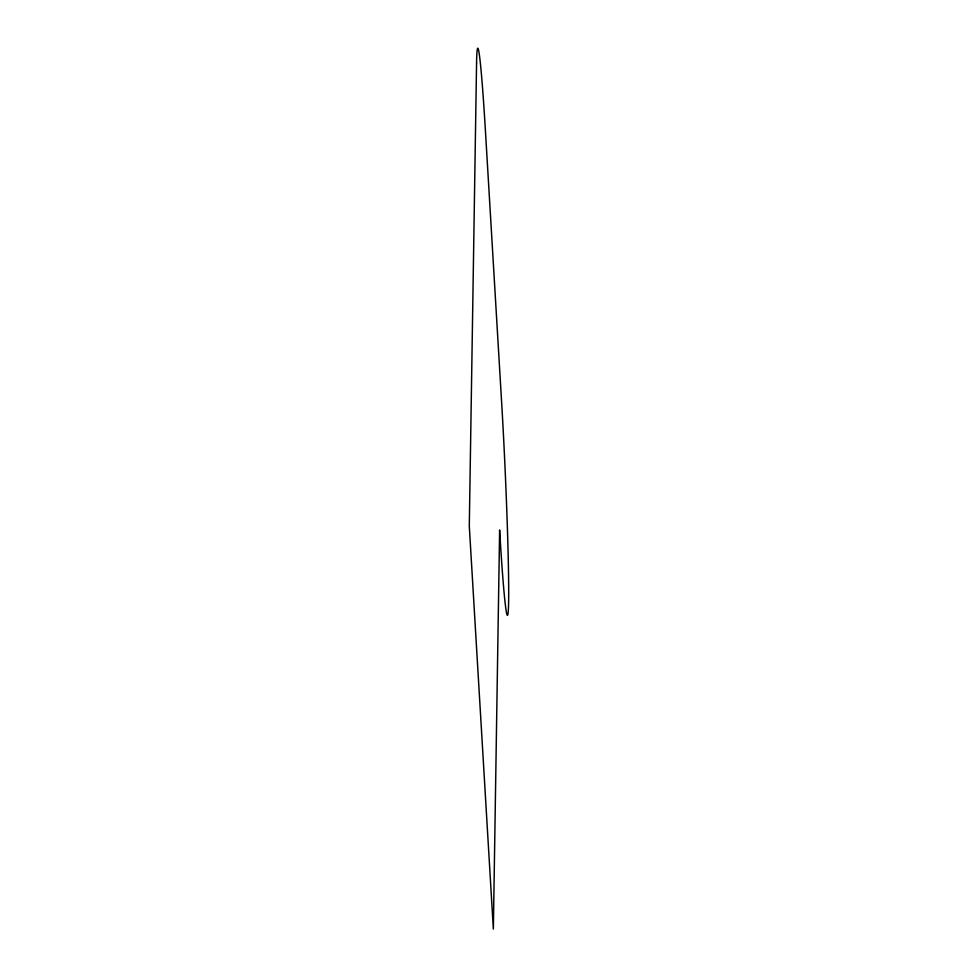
<?xml version="1.0" encoding="UTF-8"?>
<svg xmlns="http://www.w3.org/2000/svg" width="978" height="978" viewBox="0 0 978 978"><rect width="100%" height="100%" fill="white"/><g stroke="black" fill="none" stroke-linecap="round" stroke-linejoin="round"><path stroke-width="1.47" d="M476.567 63.118L469.293 526.091L493.352 929.1L499.624 529.978A148.9 4.34 87.4 0 0 508.646 600.455A148.9 4.34 87.4 0 0 501.628 402.264L485.589 133.583A148.9 4.34 87.4 0 0 476.567 63.118"/></g></svg>
